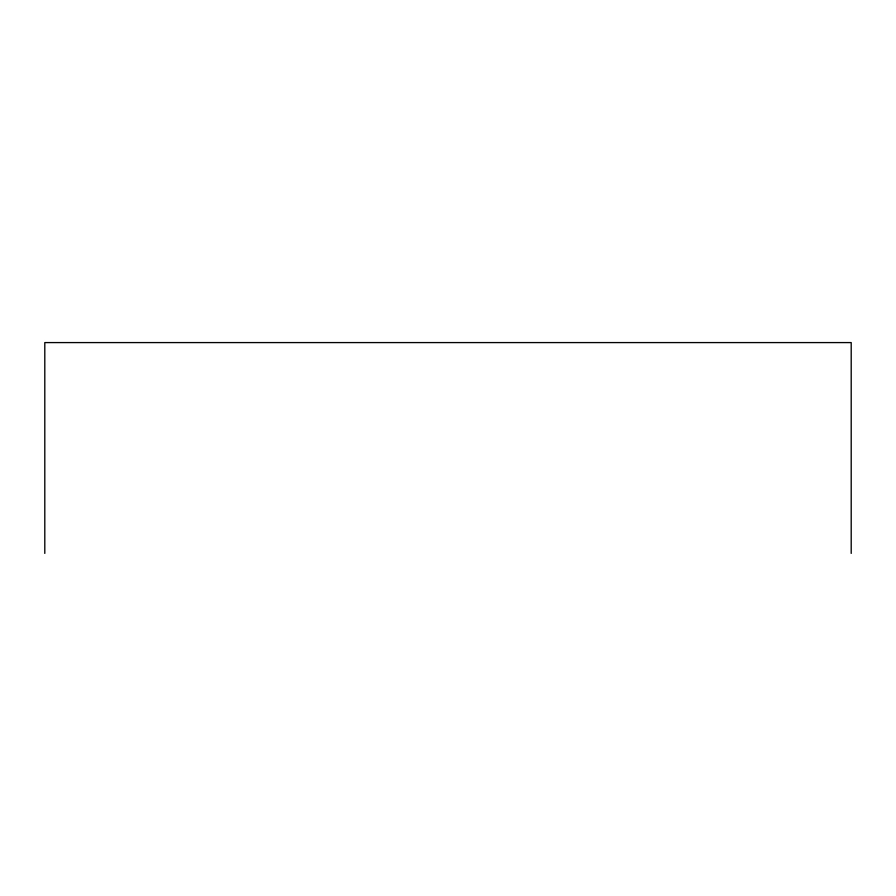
<?xml version="1.0" encoding="UTF-8"?>
<svg xmlns="http://www.w3.org/2000/svg" width="896" height="896" viewBox="0 0 896 896"><rect width="100%" height="100%" fill="white"/><g stroke="black" fill="none" stroke-linecap="round" stroke-linejoin="round"><path stroke-width="1.34" d="M851.2 553.414L851.2 342.586L44.8 342.586L44.8 553.414"/></g></svg>
